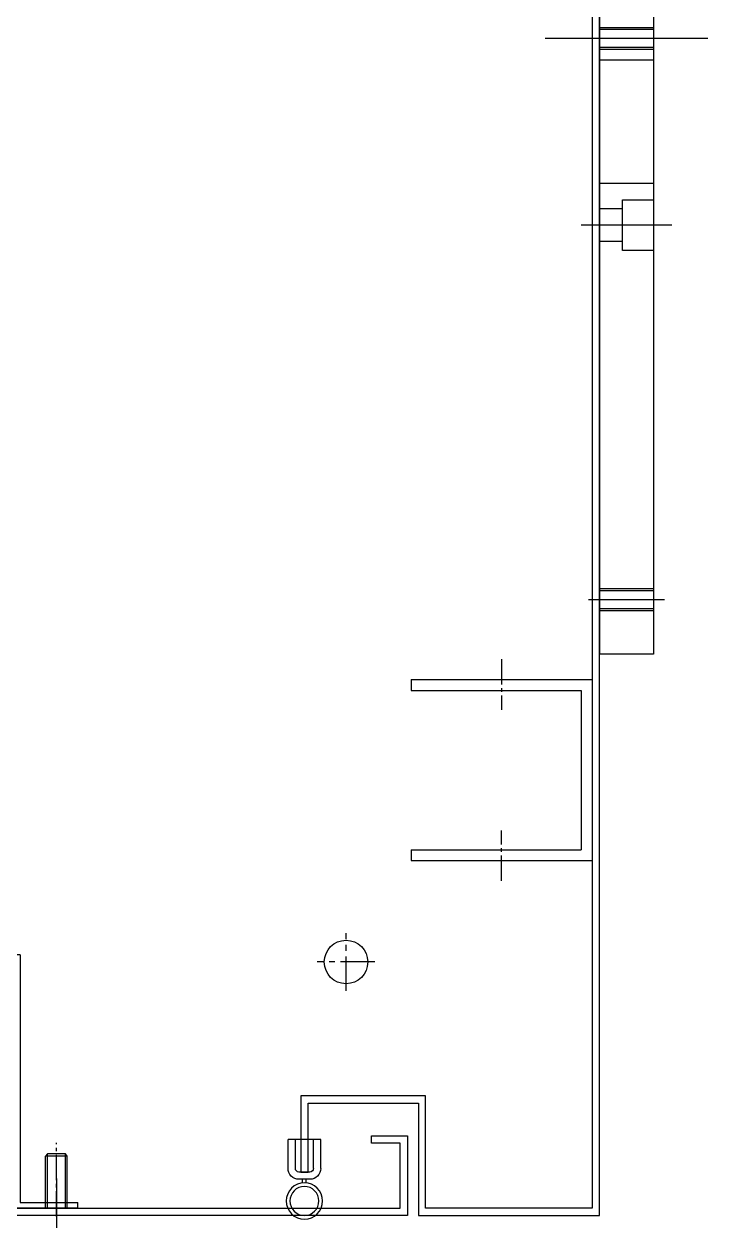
# Model space of a CAD drawing. Header units: millimetres. Extents: x 24815 to 37444, y -10619 to 6020.
# Drawn here: x 36255.8 to 36444.8, y 2098.9 to 2431.3 of the extents above; entities that cross this region are included whole.
import ezdxf

# ---------------------------------------------------------------- set-up
doc = ezdxf.new("R2010")
doc.units = ezdxf.units.MM
for name, pattern in [('CENTER', [50.8, 31.75, -6.35, 6.35, -6.35]), ('CENTER1', [10, 7, -1, 1, -1]), ('CENTER2', [28.575, 19.05, -3.175, 3.175, -3.175]), ('HIDDEN', [9.525, 6.35, -3.175]), ('HIDDENX2', [19.05, 12.7, -6.35])]:
    doc.linetypes.add(name, pattern=pattern)
for name, color, linetype in [('______', 7, 'Continuous'), ('CENTER', 1, 'CENTER'), ('HIDDEN', 2, 'HIDDEN')]:
    doc.layers.add(name, color=color, linetype=linetype)

# ---------------------------------------------------------------- blocks, each defined once
blk = doc.blocks.new('A$C0C3B50F3')
at = {"color": 1, "linetype": 'CENTER1'}
blk.add_line((0, -2.28), (0, 18.05), dxfattribs=at)
for p, q in [((-3, 14.39), (-2.5, 15)), ((-3, 14.39), (3, 14.39)), ((-3, 0), (-3, 14.39)), ((-2.5, 15), (2.5, 15)), ((2.5, 15), (3, 14.39)), ((3, 0), (3, 14.39)), ((3, 0), (-3, 0))]:
    blk.add_line(p, q)
at = {"color": 3}
for p, q in [((-2.5, 0), (-2.5, 15)), ((2.5, 0), (2.5, 15))]:
    blk.add_line(p, q, dxfattribs=at)
blk = doc.blocks.new('A$C6DC91A1C')
at = {"color": 140}
for p, q in [((-3, -25), (-3, 25)), ((-3, -25), (-3, 25)), ((-3, 25), (47, 25)), ((-3, 25), (-1, 25)), ((-3, 25), (-1, 25)), ((-3, -25), (-3, 25)), ((-3, -25), (-3, 25)), ((-3, 25), (47, 25)), ((-3, 25), (-1, 25)), ((-3, 25), (-1, 25)), ((47, -25), (47, 25)), ((47, -25), (47, 25)), ((47, -25), (47, 25)), ((47, -25), (47, 25)), ((0, -25), (0, 22)), ((0, -25), (0, 22)), ((0, 22), (44, 22)), ((0, -25), (0, 22)), ((0, -25), (0, 22)), ((0, 22), (44, 22)), ((44, -25), (44, 22)), ((44, -25), (44, 22)), ((44, -25), (44, 22)), ((44, -25), (44, 22)), ((-3, -25), (0, -25)), ((-3, -25), (0, -25)), ((-3, -25), (0, -25)), ((-3, -25), (0, -25)), ((44, -25), (47, -25)), ((44, -25), (47, -25)), ((44, -25), (47, -25)), ((44, -25), (47, -25))]:
    blk.add_line(p, q, dxfattribs=at)
at = {"color": 1, "linetype": 'CENTER1'}
for p, q in [((-8.59, 0), (5.33, 0)), ((-8.59, 0), (5.33, 0)), ((52.59, 0), (38.67, 0)), ((52.59, 0), (38.67, 0))]:
    blk.add_line(p, q, dxfattribs=at)
blk = doc.blocks.new('ASDHREWHREJJJ')
for p, q in [((14489.89, -8467.05), (14489.89, -8468.07)), ((14490.89, -8467.05), (14490.89, -8468.07)), ((14491.89, -8468.07), (14488.89, -8468.07)), ((14491.89, -8470.07), (14488.89, -8470.07)), ((14485.89, -8471.07), (14485.89, -8479.07)), ((14487.89, -8471.07), (14487.89, -8479.07)), ((14492.89, -8471.07), (14492.89, -8479.07)), ((14494.89, -8471.07), (14494.89, -8479.07)), ((14494.89, -8479.07), (14485.89, -8479.07))]:
    blk.add_line(p, q)
for radius in [5, 4]:
    blk.add_circle((14490.39, -8462.07), radius)
for centre, radius, start, end in [((14488.89, -8471.07), 3, 90, 180), ((14488.89, -8471.07), 1, 90, 180), ((14491.89, -8471.07), 3, 0, 90), ((14491.89, -8471.07), 1, 0, 90)]:
    blk.add_arc(centre, radius, start, end)
blk = doc.blocks.new('A$C6B021DFF')
at = {"color": 1, "linetype": 'CENTER2', "ltscale": 0.5}
for p, q in [((730, 62), (730, 78)), ((738, 70), (722, 70))]:
    blk.add_line(p, q, dxfattribs=at)
at = {"color": 3}
for points in [[(750, 622), (730, 622), (730, 620), (752, 620), (752, 648), (798, 648), (798, 2), (752, 2), (752, 33), (717.5, 33), (717.5, 12), (719.5, 12), (719.5, 31), (750, 31), (750, 0), (800, 0), (800, 650), (750, 650)], [(737, 22), (747, 22), (747, 0), (55, 0), (55, 22), (65, 22), (65, 20), (57, 20), (57, 2), (745, 2), (745, 20), (737, 20)]]:
    blk.add_lwpolyline(points, close=True, dxfattribs=at)
at = {"color": 3, "ltscale": 10}
blk.add_circle((730, 70), 6, dxfattribs=at)
at = {"ltscale": 10, "rotation": 270}
blk.add_blockref('A$C6DC91A1C', (773, 145), dxfattribs=at)
at = {"xscale": -1}
blk.add_blockref('A$C0C3B50F3', (650, 2), dxfattribs=at)
blk.add_blockref('A$C0C3B50F3', (650, 2), dxfattribs=at)
at = {"color": 4, "xscale": -1, "rotation": 180}
blk.add_blockref('ASDHREWHREJJJ', (-13771.89, -8458.07), dxfattribs=at)
blk = doc.blocks.new('A$C6E964A93')
at = {"color": 4}
for p, q in [((490.01, 70), (9.9, 70)), ((9.9, 70), (9.9, 1.6)), ((490.01, 70), (490.01, 1.6)), ((11.5, 68.4), (11.5, 0)), ((488.41, 68.4), (488.41, 60)), ((488.41, 60), (488.41, 0)), ((9.9, 1.6), (-6, 1.6)), ((-6, 0), (-6, 1.6)), ((11.5, 0), (-6, 0)), ((488.41, 1.6), (11.5, 1.6)), ((488.41, 0), (11.5, 0)), ((41.5, 1.6), (41.5, 0)), ((490.01, 1.6), (505.91, 1.6)), ((505.91, 0), (505.91, 1.6)), ((505.91, 0), (488.41, 0))]:
    blk.add_line(p, q, dxfattribs=at)
at = {"layer": 'CENTER', "color": 1, "linetype": 'CENTER'}
for p, q in [((0, 7.43), (0, -5.44)), ((75, 7.43), (75, -5.44)), ((425, 7.43), (425, -5.44)), ((500, 8.23), (500, -5.44))]:
    blk.add_line(p, q, dxfattribs=at)
at = {"layer": 'HIDDEN', "color": 2, "linetype": 'HIDDENX2'}
blk.add_line((488.41, 68.5), (11.5, 68.5), dxfattribs=at)
blk = doc.blocks.new('6q34wetfsdfsadfsdaf')
at = {"color": 1, "linetype": 'CENTER2'}
blk.add_line((1619.55, 1676.89), (1619.55, 1721.89), dxfattribs=at)
at = {"color": 32}
for p, q in [((1449.55, 1691.89), (1449.55, 1706.89)), ((1789.55, 1706.89), (1449.55, 1706.89)), ((1789.55, 1691.89), (1449.55, 1691.89))]:
    blk.add_line(p, q, dxfattribs=at)
at = {"layer": '______', "color": 1, "linetype": 'CENTER', "ltscale": 10}
for p, q in [((1464.55, 1688.89), (1464.55, 1709.89)), ((1619.55, 1688.89), (1619.55, 1709.89))]:
    blk.add_line(p, q, dxfattribs=at)
at = {"layer": '______', "color": 2, "linetype": 'HIDDEN', "ltscale": 10}
for p, q in [((1461.55, 1691.89), (1461.55, 1706.89)), ((1462.09, 1691.89), (1462.09, 1706.89)), ((1467.01, 1691.89), (1467.01, 1706.89)), ((1467.55, 1691.89), (1467.55, 1706.89)), ((1616.55, 1691.89), (1616.55, 1706.89)), ((1617.09, 1691.89), (1617.09, 1706.89)), ((1622.01, 1691.89), (1622.01, 1706.89)), ((1622.55, 1691.89), (1622.55, 1706.89))]:
    blk.add_line(p, q, dxfattribs=at)
at = {"layer": 'CENTER', "ltscale": 10}
blk.add_line((1568.05, 1686.89), (1568.05, 1711.89), dxfattribs=at)
at = {"layer": 'HIDDEN', "ltscale": 10}
for p, q in [((1563.55, 1700.49), (1563.55, 1706.89)), ((1572.55, 1700.49), (1572.55, 1706.89)), ((1579.55, 1691.89), (1579.55, 1706.89)), ((1613.55, 1691.89), (1613.55, 1706.89))]:
    blk.add_line(p, q, dxfattribs=at)
blk.add_lwpolyline([(1561.05, 1691.89), (1561.05, 1700.49), (1575.05, 1700.49), (1575.05, 1691.89)], dxfattribs=at)

msp = doc.modelspace()

# ---------------------------------------------------------------- block references
for name, p in [('A$C6B021DFF', (35614.76773, 2102.31477)), ('A$C6E964A93', (35764.76773, 2104.31477))]:
    msp.add_blockref(name, p)
at = {"layer": '______', "rotation": 90}
msp.add_blockref('6q34wetfsdfsadfsdaf', (38121.65597, 807.76384), dxfattribs=at)

doc.saveas('drawing.dxf')
